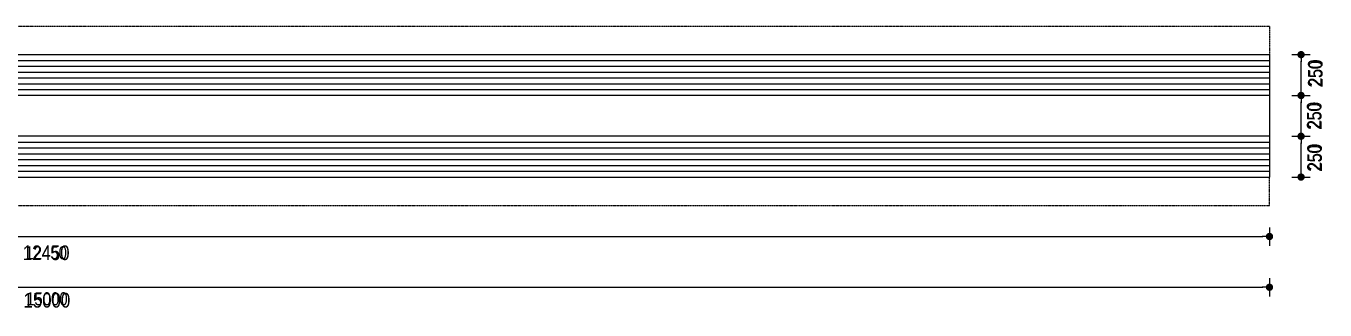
# Model space of a CAD drawing. Header units: millimetres. Extents: x -899 to 143471, y -7850 to 22336.
# Drawn here: x 7379 to 15347, y -6365 to -4625 of the extents above; entities that cross this region are included whole.
import ezdxf

# ---------------------------------------------------------------- set-up
doc = ezdxf.new("R2010")
doc.units = ezdxf.units.MM
doc.header["$PDMODE"] = 3
doc.linetypes.add('DASHED2', pattern=[0.375, 0.25, -0.125])
for name, color, linetype, lineweight in [('Concrete inside', 124, 'Continuous', 13), ('Concrete Out', 4, 'Continuous', 20), ('Dimension', 3, 'Continuous', 9), ('Dimension @ 40', 3, 'Continuous', 9), ('Dimension @ 45', 3, 'Continuous', 9)]:
    doc.layers.add(name, color=color, linetype=linetype, lineweight=lineweight)
doc.styles.add('SWIS_R_N', font='swissc.ttf', dxfattribs={"height": 2})
doc.dimstyles.new('Dot_Anno', dxfattribs={"dimtxt": 2, "dimasz": 1, "dimexe": 1.25, "dimexo": 0.75, "dimgap": 0.75, "dimtad": 2, "dimdec": 0, "dimzin": 0, "dimdsep": 46, "dimtxsty": 'SWIS_R_N', "dimblk": 'DOT', "dimcen": 0.5, "dimadec": 0, "dimazin": 0, "dimtfac": 1, "dimtdec": 0, "dimtofl": 0, "dimtmove": 0, "dimatfit": 3, "dimfxl": 1.25, "dimfxlon": 1, "dimtolj": 1, "dimtzin": 0, "dimarcsym": 0})

# ---------------------------------------------------------------- blocks, each defined once
blk = doc.blocks.new('_Dot')
at = {"color": 0, "linetype": 'ByBlock', "lineweight": -2}
blk.add_line((-0.5, 0), (-1, 0), dxfattribs=at)
at = {"color": 0, "linetype": 'ByBlock', "const_width": 0.5}
blk.add_lwpolyline([(-0.25, 0, 1), (0.25, 0, 1)], format="xyb", close=True, dxfattribs=at)
blk = doc.blocks.new('*D786')
at = {"layer": 'Defpoints', "color": 0, "transparency": 16777216}
for p in [(2556.8, -5300.7), (15006.8, -5550.7), (15006.8, -5915.1)]:
    blk.add_point(p, dxfattribs=at)
at = {"layer": 'Dimension', "color": 0, "lineweight": -2, "transparency": 16777216}
for p, q in [((2556.8, -5865.1), (2556.8, -5965.1)), ((15006.8, -5865.1), (15006.8, -5965.1)), ((2596.8, -5915.1), (14966.8, -5915.1))]:
    blk.add_line(p, q, dxfattribs=at)
at = {"layer": 'Dimension', "color": 0, "lineweight": -2, "transparency": 16777216, "xscale": 40, "yscale": 40, "zscale": 40, "rotation": 180}
blk.add_blockref('_Dot', (2556.8, -5915.1), dxfattribs=at)
at = {"layer": 'Dimension', "color": 0, "lineweight": -2, "transparency": 16777216, "xscale": 40, "yscale": 40, "zscale": 40}
blk.add_blockref('_Dot', (15006.8, -5915.1), dxfattribs=at)
at = {"layer": 'Dimension', "color": 0, "transparency": 16777216, "insert": (7502.4, -6015.2), "char_height": 80, "attachment_point": 5, "style": 'SWIS_R_N'}
blk.add_mtext('\\A1;12450', dxfattribs=at)
blk = doc.blocks.new('*D787')
at = {"layer": 'Defpoints', "color": 0, "transparency": 16777216}
for p in [(2556.8, -5300.7), (15006.8, -5550.7), (15006.8, -5915.1)]:
    blk.add_point(p, dxfattribs=at)
at = {"layer": 'Dimension', "color": 0, "lineweight": -2, "transparency": 16777216}
for p, q in [((2556.8, -5858.8), (2556.8, -5971.3)), ((15006.8, -5858.8), (15006.8, -5971.3)), ((2601.8, -5915.1), (14961.8, -5915.1))]:
    blk.add_line(p, q, dxfattribs=at)
at = {"layer": 'Dimension', "color": 0, "lineweight": -2, "transparency": 16777216, "xscale": 45, "yscale": 45, "zscale": 45, "rotation": 180}
blk.add_blockref('_Dot', (2556.8, -5915.1), dxfattribs=at)
at = {"layer": 'Dimension', "color": 0, "lineweight": -2, "transparency": 16777216, "xscale": 45, "yscale": 45, "zscale": 45}
blk.add_blockref('_Dot', (15006.8, -5915.1), dxfattribs=at)
at = {"layer": 'Dimension', "color": 0, "transparency": 16777216, "insert": (7502.4, -6015.2), "char_height": 90, "attachment_point": 5, "style": 'SWIS_R_N'}
blk.add_mtext('\\A1;12450', dxfattribs=at)
blk = doc.blocks.new('*D789')
at = {"layer": 'Defpoints', "color": 0, "transparency": 16777216}
for p in [(6.8, -5550.7), (15006.8, -5550.7), (15006.8, -6226.1)]:
    blk.add_point(p, dxfattribs=at)
at = {"layer": 'Dimension', "color": 0, "lineweight": -2, "transparency": 16777216}
for p, q in [((6.8, -6176.1), (6.8, -6276.1)), ((15006.8, -6176.1), (15006.8, -6276.1)), ((46.8, -6226.1), (14966.8, -6226.1))]:
    blk.add_line(p, q, dxfattribs=at)
at = {"layer": 'Dimension', "color": 0, "lineweight": -2, "transparency": 16777216, "xscale": 40, "yscale": 40, "zscale": 40, "rotation": 180}
blk.add_blockref('_Dot', (6.8, -6226.1), dxfattribs=at)
at = {"layer": 'Dimension', "color": 0, "lineweight": -2, "transparency": 16777216, "xscale": 40, "yscale": 40, "zscale": 40}
blk.add_blockref('_Dot', (15006.8, -6226.1), dxfattribs=at)
at = {"layer": 'Dimension', "color": 0, "transparency": 16777216, "insert": (7506.8, -6297.2), "char_height": 80, "attachment_point": 5, "style": 'SWIS_R_N'}
blk.add_mtext('\\A1;15000', dxfattribs=at)
blk = doc.blocks.new('*D790')
at = {"layer": 'Defpoints', "color": 0, "transparency": 16777216}
for p in [(6.8, -5550.7), (15006.8, -5550.7), (15006.8, -6226.1)]:
    blk.add_point(p, dxfattribs=at)
at = {"layer": 'Dimension', "color": 0, "lineweight": -2, "transparency": 16777216}
for p, q in [((6.8, -6169.9), (6.8, -6282.4)), ((15006.8, -6169.9), (15006.8, -6282.4)), ((51.8, -6226.1), (14961.8, -6226.1))]:
    blk.add_line(p, q, dxfattribs=at)
at = {"layer": 'Dimension', "color": 0, "lineweight": -2, "transparency": 16777216, "xscale": 45, "yscale": 45, "zscale": 45, "rotation": 180}
blk.add_blockref('_Dot', (6.8, -6226.1), dxfattribs=at)
at = {"layer": 'Dimension', "color": 0, "lineweight": -2, "transparency": 16777216, "xscale": 45, "yscale": 45, "zscale": 45}
blk.add_blockref('_Dot', (15006.8, -6226.1), dxfattribs=at)
at = {"layer": 'Dimension', "color": 0, "transparency": 16777216, "insert": (7506.8, -6306.1), "char_height": 90, "attachment_point": 5, "style": 'SWIS_R_N'}
blk.add_mtext('\\A1;15000', dxfattribs=at)
blk = doc.blocks.new('*D792')
at = {"layer": 'Defpoints', "color": 0, "transparency": 16777216}
for p in [(15006.8, -5300.7), (15200.5, -5300.7), (15006.8, -5550.7)]:
    blk.add_point(p, dxfattribs=at)
at = {"layer": 'Dimension', "color": 0, "lineweight": -2, "transparency": 16777216}
for p, q in [((15150.5, -5300.7), (15250.5, -5300.7)), ((15200.5, -5510.7), (15200.5, -5340.7)), ((15150.5, -5550.7), (15250.5, -5550.7))]:
    blk.add_line(p, q, dxfattribs=at)
at = {"layer": 'Dimension', "color": 0, "lineweight": -2, "transparency": 16777216, "xscale": 40, "yscale": 40, "zscale": 40}
for p, rotation in [((15200.5, -5300.7), 90), ((15200.5, -5550.7), 270)]:
    blk.add_blockref('_Dot', p, dxfattribs=dict(at, rotation=rotation))
at = {"layer": 'Dimension', "color": 0, "transparency": 16777216, "insert": (15284, -5432.4), "char_height": 80, "attachment_point": 5, "rotation": 90, "style": 'SWIS_R_N'}
blk.add_mtext('\\A1;250', dxfattribs=at)
blk = doc.blocks.new('*D793')
at = {"layer": 'Defpoints', "color": 0, "transparency": 16777216}
for p in [(15006.8, -5300.7), (15200.5, -5300.7), (15006.8, -5550.7)]:
    blk.add_point(p, dxfattribs=at)
at = {"layer": 'Dimension', "color": 0, "lineweight": -2, "transparency": 16777216}
for p, q in [((15144.3, -5300.7), (15256.8, -5300.7)), ((15200.5, -5505.7), (15200.5, -5345.7)), ((15144.3, -5550.7), (15256.8, -5550.7))]:
    blk.add_line(p, q, dxfattribs=at)
at = {"layer": 'Dimension', "color": 0, "lineweight": -2, "transparency": 16777216, "xscale": 45, "yscale": 45, "zscale": 45}
for p, rotation in [((15200.5, -5300.7), 90), ((15200.5, -5550.7), 270)]:
    blk.add_blockref('_Dot', p, dxfattribs=dict(at, rotation=rotation))
at = {"layer": 'Dimension', "color": 0, "transparency": 16777216, "insert": (15284, -5432.4), "char_height": 90, "attachment_point": 5, "rotation": 90, "style": 'SWIS_R_N'}
blk.add_mtext('\\A1;250', dxfattribs=at)
blk = doc.blocks.new('*D795')
at = {"layer": 'Defpoints', "color": 0, "transparency": 16777216}
for p in [(15006.8, -5050.7), (15200.5, -5050.7), (15006.8, -5300.7)]:
    blk.add_point(p, dxfattribs=at)
at = {"layer": 'Dimension', "color": 0, "lineweight": -2, "transparency": 16777216}
for p, q in [((15150.5, -5050.7), (15250.5, -5050.7)), ((15200.5, -5260.7), (15200.5, -5090.7)), ((15150.5, -5300.7), (15250.5, -5300.7))]:
    blk.add_line(p, q, dxfattribs=at)
at = {"layer": 'Dimension', "color": 0, "lineweight": -2, "transparency": 16777216, "xscale": 40, "yscale": 40, "zscale": 40}
for p, rotation in [((15200.5, -5050.7), 90), ((15200.5, -5300.7), 270)]:
    blk.add_blockref('_Dot', p, dxfattribs=dict(at, rotation=rotation))
at = {"layer": 'Dimension', "color": 0, "transparency": 16777216, "insert": (15281.8, -5175.7), "char_height": 80, "attachment_point": 5, "rotation": 90, "style": 'SWIS_R_N'}
blk.add_mtext('\\A1;250', dxfattribs=at)
blk = doc.blocks.new('*D796')
at = {"layer": 'Defpoints', "color": 0, "transparency": 16777216}
for p in [(15006.8, -5050.7), (15200.5, -5050.7), (15006.8, -5300.7)]:
    blk.add_point(p, dxfattribs=at)
at = {"layer": 'Dimension', "color": 0, "lineweight": -2, "transparency": 16777216}
for p, q in [((15144.3, -5050.7), (15256.8, -5050.7)), ((15200.5, -5255.7), (15200.5, -5095.7)), ((15144.3, -5300.7), (15256.8, -5300.7))]:
    blk.add_line(p, q, dxfattribs=at)
at = {"layer": 'Dimension', "color": 0, "lineweight": -2, "transparency": 16777216, "xscale": 45, "yscale": 45, "zscale": 45}
for p, rotation in [((15200.5, -5050.7), 90), ((15200.5, -5300.7), 270)]:
    blk.add_blockref('_Dot', p, dxfattribs=dict(at, rotation=rotation))
at = {"layer": 'Dimension', "color": 0, "transparency": 16777216, "insert": (15281.8, -5175.7), "char_height": 90, "attachment_point": 5, "rotation": 90, "style": 'SWIS_R_N'}
blk.add_mtext('\\A1;250', dxfattribs=at)
blk = doc.blocks.new('*D798')
at = {"layer": 'Defpoints', "color": 0, "transparency": 16777216}
for p in [(15006.8, -4800.7), (15200.5, -4800.7), (15006.8, -5050.7)]:
    blk.add_point(p, dxfattribs=at)
at = {"layer": 'Dimension', "color": 0, "lineweight": -2, "transparency": 16777216}
for p, q in [((15150.5, -4800.7), (15250.5, -4800.7)), ((15200.5, -5010.7), (15200.5, -4840.7)), ((15150.5, -5050.7), (15250.5, -5050.7))]:
    blk.add_line(p, q, dxfattribs=at)
at = {"layer": 'Dimension', "color": 0, "lineweight": -2, "transparency": 16777216, "xscale": 40, "yscale": 40, "zscale": 40}
for p, rotation in [((15200.5, -4800.7), 90), ((15200.5, -5050.7), 270)]:
    blk.add_blockref('_Dot', p, dxfattribs=dict(at, rotation=rotation))
at = {"layer": 'Dimension', "color": 0, "transparency": 16777216, "insert": (15288.4, -4915.9), "char_height": 80, "attachment_point": 5, "rotation": 90, "style": 'SWIS_R_N'}
blk.add_mtext('\\A1;250', dxfattribs=at)
blk = doc.blocks.new('*D799')
at = {"layer": 'Defpoints', "color": 0, "transparency": 16777216}
for p in [(15006.8, -4800.7), (15200.5, -4800.7), (15006.8, -5050.7)]:
    blk.add_point(p, dxfattribs=at)
at = {"layer": 'Dimension', "color": 0, "lineweight": -2, "transparency": 16777216}
for p, q in [((15144.3, -4800.7), (15256.8, -4800.7)), ((15200.5, -5005.7), (15200.5, -4845.7)), ((15144.3, -5050.7), (15256.8, -5050.7))]:
    blk.add_line(p, q, dxfattribs=at)
at = {"layer": 'Dimension', "color": 0, "lineweight": -2, "transparency": 16777216, "xscale": 45, "yscale": 45, "zscale": 45}
for p, rotation in [((15200.5, -4800.7), 90), ((15200.5, -5050.7), 270)]:
    blk.add_blockref('_Dot', p, dxfattribs=dict(at, rotation=rotation))
at = {"layer": 'Dimension', "color": 0, "transparency": 16777216, "insert": (15288.4, -4915.9), "char_height": 90, "attachment_point": 5, "rotation": 90, "style": 'SWIS_R_N'}
blk.add_mtext('\\A1;250', dxfattribs=at)
blk = doc.blocks.new('*U963')
at = {"layer": 'Dimension @ 40'}
dim = blk.add_linear_dim(base=(15006.8, -5915.1), p1=(2556.8, -5300.7), p2=(15006.8, -5550.7), dimstyle='Dot_Anno', override={"dimscale": 40, "dimtix": 0, "dimtofl": 0, "dimtmove": 2, "dimatfit": 1}, dxfattribs=at)
dim.commit()
dim.dimension.update_dxf_attribs({"geometry": '*D786', "text_midpoint": (7502.4, -6015.2), "dimtype": 128})
at = {"layer": 'Dimension @ 45'}
dim = blk.add_linear_dim(base=(15006.8, -5915.1), p1=(2556.8, -5300.7), p2=(15006.8, -5550.7), dimstyle='Dot_Anno', override={"dimscale": 45, "dimtix": 0, "dimtofl": 0, "dimtmove": 2, "dimatfit": 1}, dxfattribs=at)
dim.commit()
dim.dimension.update_dxf_attribs({"geometry": '*D787', "text_midpoint": (7502.4, -6015.2), "dimtype": 128})
blk = doc.blocks.new('*U964')
at = {"layer": 'Dimension @ 40'}
dim = blk.add_linear_dim(base=(15006.8, -6226.1), p1=(6.8, -5550.7), p2=(15006.8, -5550.7), dimstyle='Dot_Anno', override={"dimscale": 40, "dimtix": 0, "dimtofl": 0, "dimtmove": 0, "dimatfit": 1}, dxfattribs=at)
dim.commit()
dim.dimension.update_dxf_attribs({"geometry": '*D789', "text_midpoint": (7506.8, -6297.2)})
at = {"layer": 'Dimension @ 45'}
dim = blk.add_linear_dim(base=(15006.8, -6226.1), p1=(6.8, -5550.7), p2=(15006.8, -5550.7), dimstyle='Dot_Anno', override={"dimscale": 45, "dimtix": 0, "dimtofl": 0, "dimtmove": 0, "dimatfit": 1}, dxfattribs=at)
dim.commit()
dim.dimension.update_dxf_attribs({"geometry": '*D790', "text_midpoint": (7506.8, -6306.1)})
blk = doc.blocks.new('*U965')
at = {"layer": 'Dimension @ 40'}
dim = blk.add_linear_dim(base=(15200.5, -5300.7), p1=(15006.8, -5550.7), p2=(15006.8, -5300.7), angle=90, dimstyle='Dot_Anno', override={"dimscale": 40, "dimtix": 0, "dimtofl": 0, "dimtmove": 2, "dimatfit": 1}, dxfattribs=at)
dim.commit()
dim.dimension.update_dxf_attribs({"geometry": '*D792', "text_midpoint": (15284, -5432.4), "dimtype": 128})
at = {"layer": 'Dimension @ 45'}
dim = blk.add_linear_dim(base=(15200.5, -5300.7), p1=(15006.8, -5550.7), p2=(15006.8, -5300.7), angle=90, dimstyle='Dot_Anno', override={"dimscale": 45, "dimtix": 0, "dimtofl": 0, "dimtmove": 2, "dimatfit": 1}, dxfattribs=at)
dim.commit()
dim.dimension.update_dxf_attribs({"geometry": '*D793', "text_midpoint": (15284, -5432.4), "dimtype": 128})
blk = doc.blocks.new('*U966')
at = {"layer": 'Dimension @ 40'}
dim = blk.add_linear_dim(base=(15200.5, -5050.7), p1=(15006.8, -5300.7), p2=(15006.8, -5050.7), angle=90, dimstyle='Dot_Anno', override={"dimscale": 40, "dimtix": 0, "dimtofl": 0, "dimtmove": 2, "dimatfit": 1}, dxfattribs=at)
dim.commit()
dim.dimension.update_dxf_attribs({"geometry": '*D795', "text_midpoint": (15281.8, -5175.7), "dimtype": 128})
at = {"layer": 'Dimension @ 45'}
dim = blk.add_linear_dim(base=(15200.5, -5050.7), p1=(15006.8, -5300.7), p2=(15006.8, -5050.7), angle=90, dimstyle='Dot_Anno', override={"dimscale": 45, "dimtix": 0, "dimtofl": 0, "dimtmove": 2, "dimatfit": 1}, dxfattribs=at)
dim.commit()
dim.dimension.update_dxf_attribs({"geometry": '*D796', "text_midpoint": (15281.8, -5175.7), "dimtype": 128})
blk = doc.blocks.new('*U967')
at = {"layer": 'Dimension @ 40'}
dim = blk.add_linear_dim(base=(15200.5, -4800.7), p1=(15006.8, -5050.7), p2=(15006.8, -4800.7), angle=90, dimstyle='Dot_Anno', override={"dimscale": 40, "dimtix": 0, "dimtofl": 0, "dimtmove": 2, "dimatfit": 1}, dxfattribs=at)
dim.commit()
dim.dimension.update_dxf_attribs({"geometry": '*D798', "text_midpoint": (15288.4, -4915.9), "dimtype": 128})
at = {"layer": 'Dimension @ 45'}
dim = blk.add_linear_dim(base=(15200.5, -4800.7), p1=(15006.8, -5050.7), p2=(15006.8, -4800.7), angle=90, dimstyle='Dot_Anno', override={"dimscale": 45, "dimtix": 0, "dimtofl": 0, "dimtmove": 2, "dimatfit": 1}, dxfattribs=at)
dim.commit()
dim.dimension.update_dxf_attribs({"geometry": '*D799', "text_midpoint": (15288.4, -4915.9), "dimtype": 128})

msp = doc.modelspace()

# ---------------------------------------------------------------- linework, layer by layer
at = {"layer": 'Concrete inside', "lineweight": 0, "ltscale": 50}
for p, q in [((1828.3, -4836.4), (15006.8, -4836.4)), ((1949.7, -4872.1), (15006.8, -4872.1)), ((2071.1, -4907.8), (15006.8, -4907.8)), ((2192.5, -4943.5), (15006.8, -4943.5)), ((2314, -4979.2), (15006.8, -4979.2)), ((2435.4, -5015), (15006.8, -5015)), ((15006.8, -5050.7), (2556.8, -5050.7)), ((2435.4, -5336.4), (15006.8, -5336.4)), ((15006.8, -5300.7), (2556.8, -5300.7)), ((2192.5, -5407.8), (15006.8, -5407.8)), ((2314, -5372.1), (15006.8, -5372.1)), ((1949.7, -5479.2), (15006.8, -5479.2)), ((2071.1, -5443.5), (15006.8, -5443.5)), ((1828.3, -5515), (15006.8, -5515))]:
    msp.add_line(p, q, dxfattribs=at)
at = {"layer": 'Concrete inside', "linetype": 'DASHED2', "ltscale": 3}
for points in [[(6.8, -4800.7), (6.8, -4625.2), (15006.8, -4625.2), (15006.8, -4800.7)], [(6.8, -5550.7), (6.8, -5725.2), (15006.8, -5725.2), (15006.8, -5550.7)]]:
    msp.add_lwpolyline(points, dxfattribs=at)
at = {"layer": 'Concrete Out'}
for p, q in [((6.8, -4800.7), (15006.8, -4800.7)), ((15006.8, -4800.7), (15006.8, -5550.7)), ((6.8, -5550.7), (15006.8, -5550.7))]:
    msp.add_line(p, q, dxfattribs=at)

# ---------------------------------------------------------------- block references
at = {"layer": 'Dimension'}
for name in ['*U967', '*U966', '*U963', '*U965', '*U964']:
    msp.add_blockref(name, (0, 0), dxfattribs=at)

doc.saveas('drawing.dxf')
